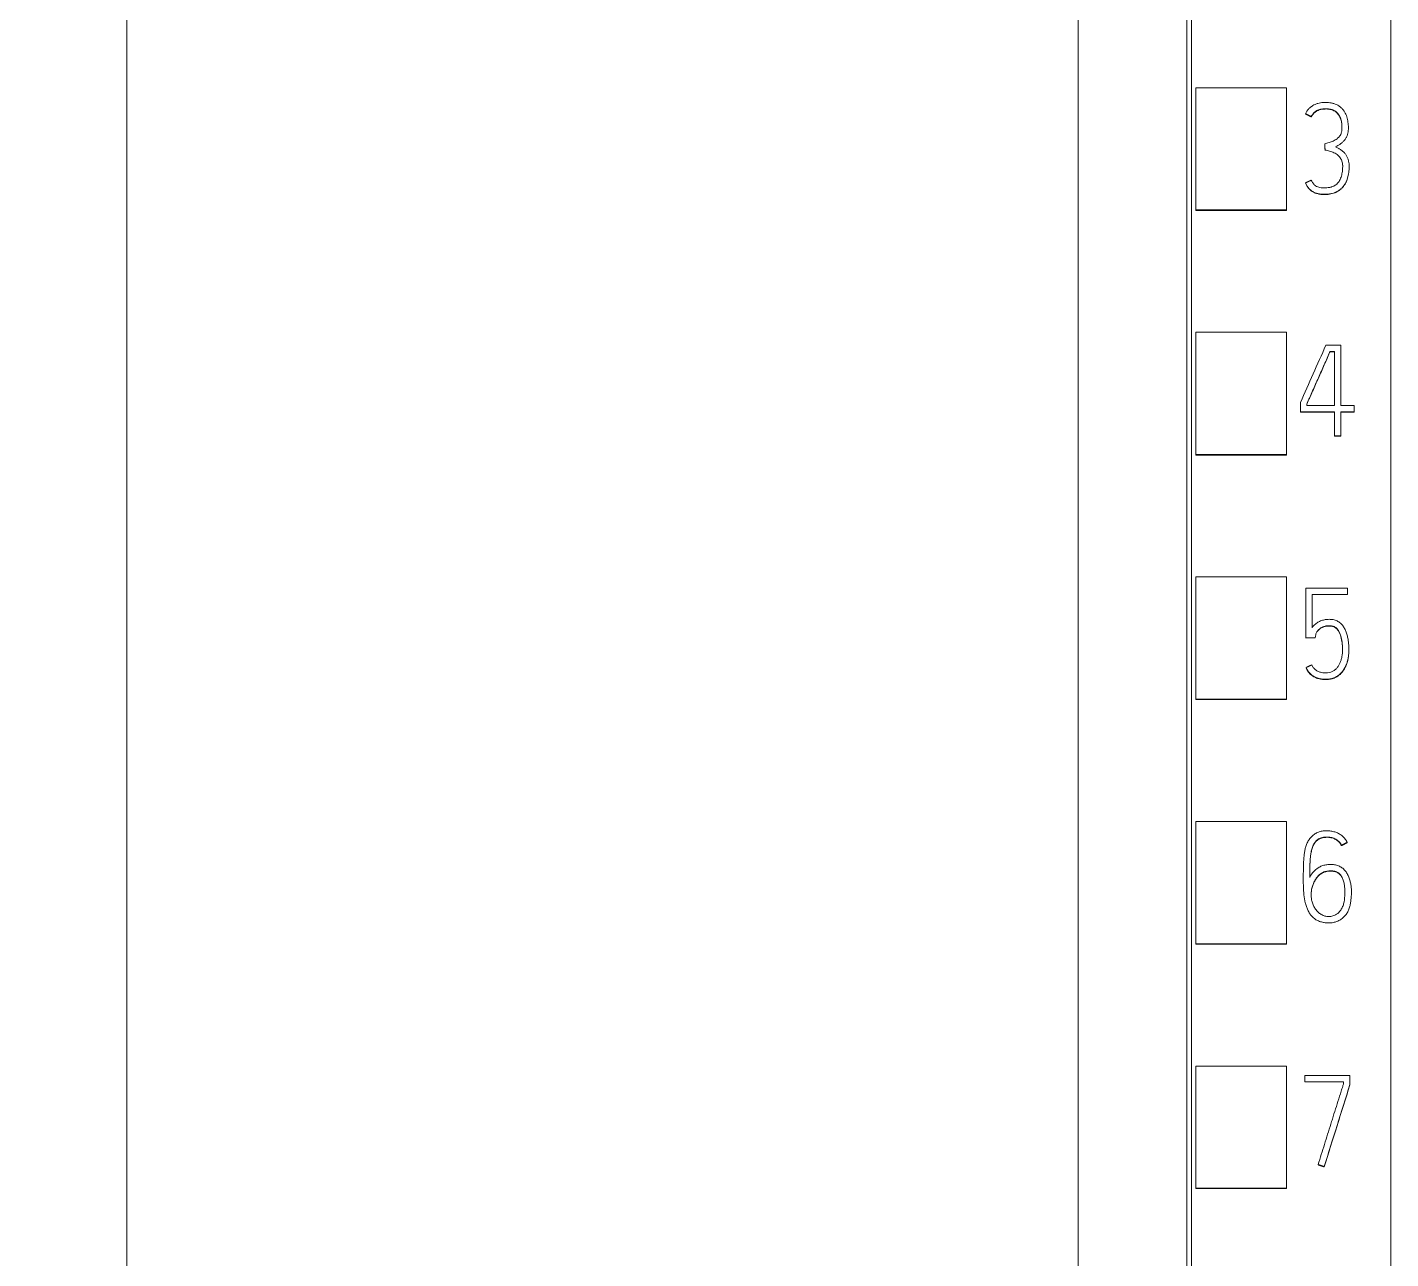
# Model space of a CAD drawing. Header units: millimetres. Extents: x 1359 to 3577, y 1333 to 3557.
# Drawn here: x 2875.67 to 2905.77, y 3218.08 to 3245.28 of the extents above; entities that cross this region are included whole.
import ezdxf

# ---------------------------------------------------------------- set-up
doc = ezdxf.new("R2010")
doc.units = ezdxf.units.MM
doc.set_wipeout_variables(frame=1)
doc.layers.add('000-PI-Oprema', color=30, linetype='Continuous', lineweight=5)
doc.layers.add('002-PI-Kabelska kanalica', color=150, linetype='Continuous')

# ---------------------------------------------------------------- blocks, each defined once
blk = doc.blocks.new('S7-1500 DQ HF - 6ES7522-1BL01-0AB0')
blk.add_wipeout([(0, 147), (34.8, 147), (34.8, 0), (0, 0)])
at = {"layer": '000-PI-Oprema', "color": 0, "linetype": 'ByBlock', "lineweight": 0}
for p, q in [((34.8, 134.681), (34.8, 21.262)), ((30.4, 23.585), (30.4, 132.4)), ((30.5, 58.163), (30.5, 60.864)), ((30.5, 60.864), (32.5, 60.864)), ((32.5, 58.163), (32.5, 60.864)), ((32.919, 60.288), (32.919, 60.282)), ((33.046, 60.225), (33.046, 60.219)), ((33.865, 59.97), (33.865, 59.976)), ((33.343, 59.623), (33.343, 59.617)), ((33.351, 59.485), (33.351, 59.479)), ((33.881, 59.117), (33.881, 59.123)), ((32.919, 58.761), (32.919, 58.755)), ((30.5, 58.15), (30.5, 58.163)), ((30.5, 58.163), (32.5, 58.163)), ((30.5, 58.15), (32.5, 58.15)), ((32.5, 58.15), (32.5, 58.163)), ((30.5, 52.761), (30.5, 55.462)), ((30.5, 55.462), (32.5, 55.462)), ((32.5, 52.761), (32.5, 55.462)), ((33.368, 55.175), (33.698, 55.175)), ((33.698, 55.175), (33.698, 53.844)), ((33.46, 55.036), (33.46, 55.03)), ((33.557, 55.036), (33.46, 55.036)), ((33.46, 55.03), (33.557, 55.03)), ((33.557, 53.844), (33.557, 55.036)), ((32.808, 53.705), (32.808, 53.911)), ((32.946, 53.88), (32.946, 53.844)), ((32.808, 53.705), (32.808, 53.699)), ((33.557, 53.705), (32.808, 53.705)), ((32.808, 53.699), (33.557, 53.699)), ((32.946, 53.844), (33.557, 53.844)), ((33.557, 53.176), (33.557, 53.705)), ((33.698, 53.844), (33.992, 53.844)), ((33.698, 53.705), (33.698, 53.176)), ((33.992, 53.705), (33.698, 53.705)), ((33.698, 53.699), (33.992, 53.699)), ((33.992, 53.844), (33.992, 53.705)), ((33.992, 53.705), (33.992, 53.699)), ((33.698, 53.176), (33.557, 53.176)), ((33.557, 53.176), (33.557, 53.17)), ((33.557, 53.17), (33.698, 53.17)), ((33.698, 53.176), (33.698, 53.17)), ((30.5, 52.75), (30.5, 52.761)), ((30.5, 52.761), (32.5, 52.761)), ((30.5, 52.75), (32.5, 52.75)), ((32.5, 52.75), (32.5, 52.761)), ((30.5, 47.36), (30.5, 50.061)), ((30.5, 50.061), (32.5, 50.061)), ((32.5, 47.36), (32.5, 50.061)), ((32.924, 49.813), (32.924, 48.714)), ((33.848, 49.813), (32.924, 49.813)), ((33.063, 48.936), (33.063, 49.674)), ((33.063, 49.674), (33.848, 49.674)), ((33.848, 49.674), (33.848, 49.813)), ((33.848, 49.674), (33.848, 49.668)), ((32.924, 48.714), (32.924, 48.708)), ((32.924, 48.714), (33.135, 48.714)), ((33.876, 48.449), (33.876, 48.455)), ((32.93, 48.057), (32.93, 48.051)), ((30.5, 47.35), (30.5, 47.36)), ((30.5, 47.36), (32.5, 47.36)), ((30.5, 47.35), (32.5, 47.35)), ((32.5, 47.35), (32.5, 47.36)), ((30.5, 41.958), (30.5, 44.659)), ((30.5, 44.659), (32.5, 44.659)), ((32.5, 41.958), (32.5, 44.659)), ((33.713, 44.131), (33.713, 44.124)), ((33.841, 44.197), (33.841, 44.191)), ((32.87, 43.39), (32.87, 43.384)), ((33.933, 43.09), (33.933, 43.097)), ((30.5, 41.95), (30.5, 41.958)), ((30.5, 41.958), (32.5, 41.958)), ((30.5, 41.95), (32.5, 41.95)), ((32.5, 41.95), (32.5, 41.958)), ((30.5, 36.556), (30.5, 39.257)), ((30.5, 39.257), (32.5, 39.257)), ((32.5, 36.556), (32.5, 39.257)), ((32.901, 38.906), (32.901, 39.048)), ((32.901, 39.048), (33.899, 39.048)), ((33.761, 38.906), (32.901, 38.906)), ((33.761, 38.867), (33.761, 38.906)), ((33.899, 39.048), (33.899, 38.845)), ((33.899, 38.845), (33.899, 38.839)), ((33.198, 37.08), (33.198, 37.074)), ((33.331, 37.036), (33.331, 37.029)), ((30.5, 36.55), (30.5, 36.556)), ((30.5, 36.556), (32.5, 36.556)), ((30.5, 36.55), (32.5, 36.55)), ((32.5, 36.55), (32.5, 36.556))]:
    blk.add_line(p, q, dxfattribs=at)
for centre, major_axis, ratio, start_param, end_param in [((43.198, 14.283), (446.41, 1009.074), 0.023151, 1.540505, 1.541759), ((45.942, 14.889), (314.693, 1002.461), 0.017767, 1.552474, 1.55428), ((45.677, 15.394), (311.246, 991.457), 0.017574, 1.552664, 1.55449)]:
    blk.add_ellipse(centre, major_axis=major_axis, ratio=ratio, start_param=start_param, end_param=end_param, dxfattribs=at)
for points, knots in [([(30.3, 23.299), (30.3, 26.64), (30.3, 34.605), (30.3, 47.245), (30.3, 62.731), (30.3, 77.025), (30.3, 91.235), (30.3, 105.802), (30.3, 119.972), (30.3, 129.542), (30.3, 132.586)], [0, 0, 0, 0, 0.091483, 0.21812, 0.346206, 0.515858, 0.610111, 0.736264, 0.916066, 1, 1, 1, 1]), ([(6.9, 129.52), (6.9, 127.497), (6.9, 118.948), (6.9, 105.802), (6.9, 91.235), (6.9, 77.025), (6.9, 62.731), (6.9, 47.245), (6.9, 34.486), (6.9, 25.605), (6.9, 21.348), (6.9, 20.55)], [0, 0, 0, 0, 0.055935, 0.236292, 0.362833, 0.457376, 0.627551, 0.756032, 0.883059, 0.978086, 1, 1, 1, 1]), ([(27.9, 129.52), (27.9, 127.497), (27.9, 118.948), (27.9, 105.802), (27.9, 91.235), (27.9, 77.025), (27.9, 62.731), (27.9, 47.245), (27.9, 34.486), (27.9, 25.605), (27.9, 21.348), (27.9, 20.55)], [0, 0, 0, 0, 0.055935, 0.236292, 0.362833, 0.457376, 0.627551, 0.756032, 0.883059, 0.978086, 1, 1, 1, 1]), ([(33.582, 59.56), (33.6, 59.569), (33.617, 59.578), (33.652, 59.598), (33.669, 59.608), (33.694, 59.625), (33.702, 59.63), (33.718, 59.642), (33.726, 59.649), (33.741, 59.662), (33.748, 59.669), (33.762, 59.683), (33.769, 59.691), (33.789, 59.714), (33.801, 59.73), (33.816, 59.756), (33.821, 59.765), (33.83, 59.783), (33.834, 59.793), (33.845, 59.821), (33.851, 59.84), (33.859, 59.88), (33.861, 59.9), (33.864, 59.94), (33.865, 59.96), (33.865, 60.001), (33.864, 60.021), (33.86, 60.081), (33.854, 60.121), (33.841, 60.18), (33.836, 60.2), (33.824, 60.238), (33.81, 60.276), (33.791, 60.311), (33.77, 60.346), (33.758, 60.363), (33.732, 60.394), (33.712, 60.416), (33.689, 60.435), (33.673, 60.448), (33.665, 60.454), (33.622, 60.482), (33.586, 60.499), (33.537, 60.515), (33.528, 60.517), (33.508, 60.522), (33.478, 60.529), (33.429, 60.536), (33.388, 60.538), (33.348, 60.538), (33.328, 60.537), (33.267, 60.533), (33.228, 60.527), (33.18, 60.513), (33.17, 60.51), (33.151, 60.503), (33.141, 60.499), (33.113, 60.487), (33.078, 60.468), (33.045, 60.445), (33.021, 60.425), (33.013, 60.418), (32.999, 60.404), (32.992, 60.397), (32.971, 60.375), (32.959, 60.359), (32.942, 60.334), (32.937, 60.325), (32.927, 60.307), (32.923, 60.298), (32.919, 60.288)], [0, 0, 0, 0, 0.03125, 0.03125, 0.0625, 0.0625, 0.078125, 0.078125, 0.09375, 0.09375, 0.109375, 0.109375, 0.125, 0.125, 0.15625, 0.15625, 0.171875, 0.171875, 0.1875, 0.1875, 0.21875, 0.21875, 0.25, 0.25, 0.28125, 0.28125, 0.3125, 0.3125, 0.375, 0.375, 0.40625, 0.40625, 0.4375, 0.46875, 0.46875, 0.5, 0.5, 0.53125, 0.546875, 0.546875, 0.5625, 0.5625, 0.625, 0.625, 0.640625, 0.640625, 0.65625, 0.6875, 0.71875, 0.71875, 0.75, 0.75, 0.8125, 0.8125, 0.828125, 0.828125, 0.84375, 0.84375, 0.875, 0.90625, 0.90625, 0.921875, 0.921875, 0.9375, 0.9375, 0.96875, 0.96875, 0.984375, 0.984375, 1, 1, 1, 1]), ([(33.046, 60.225), (33.054, 60.24), (33.062, 60.254), (33.08, 60.281), (33.091, 60.294), (33.108, 60.312), (33.114, 60.317), (33.127, 60.328), (33.133, 60.333), (33.146, 60.343), (33.153, 60.348), (33.167, 60.356), (33.175, 60.36), (33.197, 60.371), (33.213, 60.377), (33.245, 60.386), (33.261, 60.39), (33.293, 60.395), (33.31, 60.397), (33.343, 60.399), (33.359, 60.4), (33.409, 60.399), (33.442, 60.395), (33.482, 60.385), (33.49, 60.383), (33.506, 60.378), (33.514, 60.375), (33.537, 60.366), (33.552, 60.359), (33.573, 60.345), (33.58, 60.34), (33.593, 60.33), (33.599, 60.325), (33.617, 60.308), (33.628, 60.296), (33.644, 60.276), (33.649, 60.269), (33.658, 60.255), (33.671, 60.234), (33.682, 60.212), (33.694, 60.181), (33.7, 60.166), (33.709, 60.134), (33.712, 60.118), (33.72, 60.069), (33.723, 60.036), (33.724, 59.986), (33.723, 59.97), (33.722, 59.937), (33.721, 59.92), (33.717, 59.896), (33.715, 59.887), (33.711, 59.871), (33.708, 59.863), (33.7, 59.84), (33.692, 59.826), (33.679, 59.804), (33.674, 59.798), (33.664, 59.784), (33.659, 59.778), (33.648, 59.766), (33.642, 59.76), (33.63, 59.748), (33.624, 59.743), (33.604, 59.727), (33.59, 59.718), (33.562, 59.701), (33.548, 59.693), (33.517, 59.679), (33.502, 59.673), (33.47, 59.662), (33.455, 59.657), (33.407, 59.642), (33.375, 59.633), (33.343, 59.623)], [0, 0, 0, 0, 0.03125, 0.03125, 0.0625, 0.0625, 0.078125, 0.078125, 0.09375, 0.09375, 0.109375, 0.109375, 0.125, 0.125, 0.15625, 0.15625, 0.1875, 0.1875, 0.21875, 0.21875, 0.25, 0.25, 0.3125, 0.3125, 0.328125, 0.328125, 0.34375, 0.34375, 0.375, 0.375, 0.390625, 0.390625, 0.40625, 0.40625, 0.4375, 0.4375, 0.453125, 0.453125, 0.46875, 0.5, 0.5, 0.53125, 0.53125, 0.5625, 0.5625, 0.625, 0.625, 0.65625, 0.65625, 0.6875, 0.6875, 0.703125, 0.703125, 0.71875, 0.71875, 0.75, 0.75, 0.765625, 0.765625, 0.78125, 0.78125, 0.796875, 0.796875, 0.8125, 0.8125, 0.84375, 0.84375, 0.875, 0.875, 0.90625, 0.90625, 0.9375, 0.9375, 1, 1, 1, 1]), ([(33.723, 59.981), (33.723, 59.985), (33.723, 59.989), (33.723, 60.026), (33.721, 60.059), (33.713, 60.108), (33.709, 60.124), (33.703, 60.148), (33.7, 60.156), (33.695, 60.172), (33.692, 60.18), (33.683, 60.203), (33.676, 60.218), (33.66, 60.247), (33.65, 60.261), (33.63, 60.287), (33.619, 60.3), (33.601, 60.317), (33.595, 60.322), (33.582, 60.332), (33.575, 60.337), (33.554, 60.351), (33.54, 60.359), (33.509, 60.371), (33.493, 60.376), (33.461, 60.384), (33.444, 60.387), (33.411, 60.391), (33.395, 60.393), (33.362, 60.393), (33.345, 60.393), (33.312, 60.391), (33.295, 60.389), (33.263, 60.384), (33.246, 60.381), (33.222, 60.373), (33.215, 60.371), (33.199, 60.365), (33.191, 60.362), (33.176, 60.355), (33.169, 60.351), (33.155, 60.342), (33.148, 60.338), (33.127, 60.323), (33.115, 60.312), (33.091, 60.288), (33.081, 60.275), (33.062, 60.248), (33.054, 60.233), (33.046, 60.219)], [0, 0, 0, 0, 0.012687, 0.012687, 0.111418, 0.111418, 0.160784, 0.160784, 0.185467, 0.185467, 0.21015, 0.21015, 0.259515, 0.259515, 0.308881, 0.308881, 0.358247, 0.358247, 0.382929, 0.382929, 0.407612, 0.407612, 0.456978, 0.456978, 0.506343, 0.506343, 0.555709, 0.555709, 0.605075, 0.605075, 0.65444, 0.65444, 0.703806, 0.703806, 0.753172, 0.753172, 0.777855, 0.777855, 0.802537, 0.802537, 0.82722, 0.82722, 0.851903, 0.851903, 0.901269, 0.901269, 0.950634, 0.950634, 1, 1, 1, 1]), ([(32.919, 58.761), (32.927, 58.742), (32.937, 58.723), (32.958, 58.687), (32.969, 58.669), (32.989, 58.644), (32.996, 58.636), (33.011, 58.621), (33.018, 58.614), (33.042, 58.594), (33.06, 58.581), (33.087, 58.565), (33.096, 58.56), (33.115, 58.551), (33.125, 58.547), (33.154, 58.535), (33.174, 58.529), (33.215, 58.519), (33.236, 58.515), (33.278, 58.511), (33.299, 58.51), (33.341, 58.509), (33.362, 58.509), (33.404, 58.511), (33.425, 58.513), (33.456, 58.518), (33.466, 58.52), (33.487, 58.524), (33.497, 58.526), (33.528, 58.534), (33.548, 58.541), (33.577, 58.552), (33.587, 58.556), (33.606, 58.565), (33.615, 58.57), (33.643, 58.585), (33.661, 58.597), (33.694, 58.622), (33.709, 58.636), (33.739, 58.666), (33.753, 58.683), (33.778, 58.717), (33.789, 58.734), (33.804, 58.762), (33.809, 58.771), (33.818, 58.79), (33.822, 58.8), (33.842, 58.849), (33.854, 58.889), (33.867, 58.95), (33.87, 58.971), (33.876, 59.013), (33.878, 59.034), (33.881, 59.076), (33.881, 59.097), (33.881, 59.138), (33.881, 59.159), (33.878, 59.201), (33.875, 59.222), (33.869, 59.252), (33.866, 59.263), (33.86, 59.283), (33.857, 59.293), (33.845, 59.323), (33.836, 59.342), (33.82, 59.37), (33.815, 59.379), (33.802, 59.396), (33.796, 59.405), (33.775, 59.429), (33.76, 59.444), (33.728, 59.471), (33.71, 59.484), (33.674, 59.507), (33.656, 59.518), (33.619, 59.539), (33.601, 59.55), (33.582, 59.56)], [0, 0, 0, 0, 0.03125, 0.03125, 0.0625, 0.0625, 0.078125, 0.078125, 0.09375, 0.09375, 0.125, 0.125, 0.140625, 0.140625, 0.15625, 0.15625, 0.1875, 0.1875, 0.21875, 0.21875, 0.25, 0.25, 0.28125, 0.28125, 0.3125, 0.3125, 0.328125, 0.328125, 0.34375, 0.34375, 0.375, 0.375, 0.390625, 0.390625, 0.40625, 0.40625, 0.4375, 0.4375, 0.46875, 0.46875, 0.5, 0.5, 0.53125, 0.53125, 0.546875, 0.546875, 0.5625, 0.5625, 0.625, 0.625, 0.65625, 0.65625, 0.6875, 0.6875, 0.71875, 0.71875, 0.75, 0.75, 0.78125, 0.78125, 0.796875, 0.796875, 0.8125, 0.8125, 0.84375, 0.84375, 0.859375, 0.859375, 0.875, 0.875, 0.90625, 0.90625, 0.9375, 0.9375, 0.96875, 0.96875, 1, 1, 1, 1]), ([(33.351, 59.485), (33.386, 59.479), (33.419, 59.471), (33.485, 59.453), (33.517, 59.442), (33.563, 59.419), (33.579, 59.41), (33.608, 59.392), (33.622, 59.382), (33.641, 59.365), (33.648, 59.359), (33.66, 59.346), (33.666, 59.34), (33.682, 59.32), (33.692, 59.306), (33.705, 59.284), (33.71, 59.276), (33.717, 59.26), (33.72, 59.252), (33.729, 59.228), (33.733, 59.211), (33.738, 59.177), (33.739, 59.159), (33.74, 59.125), (33.74, 59.108), (33.737, 59.056), (33.734, 59.022), (33.725, 58.971), (33.722, 58.954), (33.713, 58.921), (33.709, 58.904), (33.697, 58.871), (33.691, 58.855), (33.676, 58.824), (33.668, 58.809), (33.639, 58.765), (33.615, 58.74), (33.58, 58.714), (33.573, 58.709), (33.558, 58.7), (33.55, 58.696), (33.527, 58.684), (33.511, 58.678), (33.486, 58.67), (33.478, 58.667), (33.461, 58.663), (33.435, 58.658), (33.393, 58.652), (33.358, 58.651), (33.323, 58.65), (33.306, 58.651), (33.272, 58.654), (33.254, 58.656), (33.221, 58.663), (33.204, 58.668), (33.171, 58.68), (33.156, 58.688), (33.134, 58.703), (33.127, 58.708), (33.114, 58.72), (33.108, 58.726), (33.096, 58.738), (33.091, 58.745), (33.08, 58.759), (33.075, 58.766), (33.061, 58.788), (33.053, 58.804), (33.046, 58.82)], [0, 0, 0, 0, 0.0625, 0.0625, 0.125, 0.125, 0.15625, 0.15625, 0.1875, 0.1875, 0.203125, 0.203125, 0.21875, 0.21875, 0.25, 0.25, 0.265625, 0.265625, 0.28125, 0.28125, 0.3125, 0.3125, 0.34375, 0.34375, 0.375, 0.375, 0.4375, 0.4375, 0.46875, 0.46875, 0.5, 0.5, 0.53125, 0.53125, 0.5625, 0.5625, 0.625, 0.625, 0.640625, 0.640625, 0.65625, 0.65625, 0.6875, 0.6875, 0.703125, 0.703125, 0.71875, 0.75, 0.78125, 0.78125, 0.8125, 0.8125, 0.84375, 0.84375, 0.875, 0.875, 0.90625, 0.90625, 0.921875, 0.921875, 0.9375, 0.9375, 0.953125, 0.953125, 0.96875, 0.96875, 1, 1, 1, 1]), ([(33.876, 59.015), (33.875, 59.006), (33.874, 58.998), (33.871, 58.968), (33.867, 58.947), (33.855, 58.886), (33.843, 58.846), (33.824, 58.797), (33.82, 58.788), (33.811, 58.769), (33.806, 58.759), (33.791, 58.731), (33.779, 58.713), (33.755, 58.679), (33.741, 58.663), (33.719, 58.64), (33.712, 58.633), (33.696, 58.619), (33.688, 58.612), (33.663, 58.592), (33.645, 58.581), (33.618, 58.565), (33.609, 58.56), (33.59, 58.551), (33.58, 58.547), (33.53, 58.527), (33.49, 58.517), (33.427, 58.508), (33.406, 58.505), (33.364, 58.503), (33.343, 58.503), (33.301, 58.503), (33.28, 58.505), (33.248, 58.508), (33.238, 58.509), (33.217, 58.513), (33.206, 58.515), (33.175, 58.522), (33.155, 58.529), (33.126, 58.541), (33.116, 58.545), (33.097, 58.554), (33.088, 58.559), (33.06, 58.575), (33.043, 58.587), (33.019, 58.608), (33.011, 58.615), (32.996, 58.63), (32.989, 58.638), (32.969, 58.663), (32.958, 58.681), (32.937, 58.717), (32.927, 58.736), (32.919, 58.755)], [0, 0, 0, 0, 0.019264, 0.019264, 0.065966, 0.065966, 0.15937, 0.15937, 0.18272, 0.18272, 0.206071, 0.206071, 0.252773, 0.252773, 0.299475, 0.299475, 0.322825, 0.322825, 0.346176, 0.346176, 0.392878, 0.392878, 0.416229, 0.416229, 0.43958, 0.43958, 0.532983, 0.532983, 0.579685, 0.579685, 0.626386, 0.626386, 0.673088, 0.673088, 0.696439, 0.696439, 0.71979, 0.71979, 0.766492, 0.766492, 0.789842, 0.789842, 0.813193, 0.813193, 0.859895, 0.859895, 0.883246, 0.883246, 0.906597, 0.906597, 0.953298, 0.953298, 1, 1, 1, 1]), ([(33.74, 59.12), (33.74, 59.125), (33.74, 59.129), (33.739, 59.151), (33.738, 59.169), (33.735, 59.194), (33.733, 59.202), (33.731, 59.21)], [0, 0, 0, 0, 0.153515, 0.153515, 0.727403, 0.727403, 1, 1, 1, 1]), ([(33.46, 55.036), (33.449, 55.012), (33.439, 54.988), (33.417, 54.94), (33.407, 54.916), (33.375, 54.843), (33.354, 54.795), (33.311, 54.698), (33.29, 54.65), (33.247, 54.554), (33.226, 54.506), (33.183, 54.409), (33.162, 54.361), (33.119, 54.265), (33.097, 54.217), (33.055, 54.121), (33.033, 54.072), (33.001, 54), (32.99, 53.976), (32.974, 53.94), (32.968, 53.928), (32.958, 53.904), (32.952, 53.892), (32.946, 53.88)], [0, 0, 0, 0, 0.0625, 0.0625, 0.125, 0.125, 0.25, 0.25, 0.375, 0.375, 0.5, 0.5, 0.625, 0.625, 0.75, 0.75, 0.875, 0.875, 0.9375, 0.9375, 0.96875, 0.96875, 1, 1, 1, 1]), ([(32.946, 53.874), (32.952, 53.886), (32.958, 53.898), (32.968, 53.922), (32.974, 53.934), (32.99, 53.97), (33.001, 53.994), (33.033, 54.066), (33.055, 54.114), (33.097, 54.211), (33.119, 54.259), (33.162, 54.355), (33.183, 54.403), (33.226, 54.5), (33.247, 54.548), (33.29, 54.644), (33.311, 54.692), (33.354, 54.789), (33.375, 54.837), (33.407, 54.909), (33.417, 54.934), (33.439, 54.982), (33.449, 55.006), (33.46, 55.03)], [0, 0, 0, 0, 0.03125, 0.03125, 0.0625, 0.0625, 0.125, 0.125, 0.25, 0.25, 0.375, 0.375, 0.5, 0.5, 0.625, 0.625, 0.75, 0.75, 0.875, 0.875, 0.9375, 0.9375, 1, 1, 1, 1]), ([(32.93, 48.057), (32.942, 48.031), (32.956, 48.005), (32.98, 47.969), (32.988, 47.958), (33.007, 47.935), (33.018, 47.925), (33.039, 47.905), (33.05, 47.896), (33.073, 47.879), (33.085, 47.871), (33.11, 47.856), (33.123, 47.849), (33.15, 47.836), (33.163, 47.831), (33.191, 47.822), (33.205, 47.818), (33.233, 47.811), (33.248, 47.808), (33.277, 47.804), (33.291, 47.803), (33.313, 47.802), (33.32, 47.801), (33.335, 47.8), (33.342, 47.8), (33.364, 47.799), (33.379, 47.799), (33.408, 47.8), (33.423, 47.801), (33.452, 47.804), (33.466, 47.807), (33.495, 47.813), (33.51, 47.817), (33.551, 47.83), (33.578, 47.842), (33.617, 47.864), (33.629, 47.872), (33.653, 47.889), (33.664, 47.898), (33.686, 47.918), (33.697, 47.928), (33.717, 47.949), (33.727, 47.961), (33.753, 47.996), (33.769, 48.02), (33.79, 48.059), (33.797, 48.072), (33.809, 48.098), (33.815, 48.112), (33.831, 48.153), (33.84, 48.181), (33.855, 48.237), (33.861, 48.266), (33.867, 48.309), (33.869, 48.323), (33.872, 48.352), (33.873, 48.367), (33.876, 48.411), (33.876, 48.44), (33.875, 48.499), (33.873, 48.557), (33.868, 48.615), (33.86, 48.673), (33.855, 48.702), (33.846, 48.745), (33.842, 48.759), (33.835, 48.788), (33.83, 48.802), (33.817, 48.844), (33.806, 48.871), (33.786, 48.911), (33.779, 48.924), (33.765, 48.949), (33.757, 48.961), (33.731, 48.997), (33.712, 49.019), (33.667, 49.058), (33.643, 49.074), (33.603, 49.094), (33.589, 49.1), (33.561, 49.109), (33.547, 49.112), (33.518, 49.118), (33.503, 49.12), (33.474, 49.122), (33.459, 49.122), (33.429, 49.122), (33.415, 49.121), (33.386, 49.119), (33.371, 49.117), (33.342, 49.113), (33.328, 49.11), (33.299, 49.103), (33.285, 49.098), (33.257, 49.089), (33.243, 49.083), (33.217, 49.071), (33.204, 49.064), (33.179, 49.048), (33.166, 49.04), (33.143, 49.022), (33.132, 49.013), (33.11, 48.993), (33.1, 48.982), (33.081, 48.96), (33.071, 48.949), (33.063, 48.936)], [0, 0, 0, 0, 0.03125, 0.03125, 0.046875, 0.046875, 0.0625, 0.0625, 0.078125, 0.078125, 0.09375, 0.09375, 0.109375, 0.109375, 0.125, 0.125, 0.140625, 0.140625, 0.15625, 0.15625, 0.171875, 0.171875, 0.179687, 0.179687, 0.1875, 0.1875, 0.203125, 0.203125, 0.21875, 0.21875, 0.234375, 0.234375, 0.25, 0.25, 0.28125, 0.28125, 0.296875, 0.296875, 0.3125, 0.3125, 0.328125, 0.328125, 0.34375, 0.34375, 0.375, 0.375, 0.390625, 0.390625, 0.40625, 0.40625, 0.4375, 0.4375, 0.46875, 0.46875, 0.484375, 0.484375, 0.5, 0.5, 0.53125, 0.53125, 0.5625, 0.59375, 0.59375, 0.625, 0.625, 0.640625, 0.640625, 0.65625, 0.65625, 0.6875, 0.6875, 0.703125, 0.703125, 0.71875, 0.71875, 0.75, 0.75, 0.78125, 0.78125, 0.796875, 0.796875, 0.8125, 0.8125, 0.828125, 0.828125, 0.84375, 0.84375, 0.859375, 0.859375, 0.875, 0.875, 0.890625, 0.890625, 0.90625, 0.90625, 0.921875, 0.921875, 0.9375, 0.9375, 0.953125, 0.953125, 0.96875, 0.96875, 0.984375, 0.984375, 1, 1, 1, 1]), ([(33.135, 48.714), (33.136, 48.738), (33.139, 48.761), (33.148, 48.794), (33.152, 48.805), (33.161, 48.827), (33.166, 48.837), (33.179, 48.856), (33.186, 48.866), (33.197, 48.879), (33.201, 48.883), (33.209, 48.892), (33.213, 48.896), (33.234, 48.915), (33.253, 48.929), (33.284, 48.946), (33.294, 48.951), (33.315, 48.96), (33.326, 48.964), (33.359, 48.974), (33.383, 48.978), (33.417, 48.981), (33.429, 48.981), (33.452, 48.981), (33.463, 48.98), (33.498, 48.977), (33.521, 48.972), (33.548, 48.962), (33.554, 48.959), (33.564, 48.954), (33.569, 48.951), (33.584, 48.942), (33.593, 48.935), (33.606, 48.924), (33.61, 48.92), (33.618, 48.911), (33.629, 48.898), (33.639, 48.884), (33.651, 48.864), (33.657, 48.854), (33.667, 48.833), (33.672, 48.823), (33.685, 48.791), (33.693, 48.769), (33.706, 48.725), (33.712, 48.703), (33.718, 48.669), (33.72, 48.658), (33.724, 48.635), (33.729, 48.601), (33.732, 48.567), (33.735, 48.521), (33.736, 48.498), (33.737, 48.43), (33.735, 48.385), (33.728, 48.328), (33.726, 48.316), (33.722, 48.294), (33.72, 48.282), (33.713, 48.248), (33.707, 48.226), (33.692, 48.182), (33.683, 48.161), (33.662, 48.119), (33.65, 48.099), (33.624, 48.062), (33.609, 48.044), (33.584, 48.02), (33.575, 48.012), (33.557, 47.998), (33.548, 47.991), (33.528, 47.979), (33.518, 47.973), (33.497, 47.963), (33.486, 47.959), (33.453, 47.949), (33.43, 47.945), (33.395, 47.942), (33.383, 47.941), (33.36, 47.94), (33.349, 47.94), (33.314, 47.941), (33.291, 47.944), (33.257, 47.951), (33.246, 47.954), (33.224, 47.961), (33.213, 47.965), (33.192, 47.975), (33.181, 47.98), (33.161, 47.992), (33.152, 47.999), (33.124, 48.02), (33.107, 48.036), (33.086, 48.064), (33.08, 48.074), (33.068, 48.094), (33.062, 48.105), (33.057, 48.115)], [0, 0, 0, 0, 0.03125, 0.03125, 0.046875, 0.046875, 0.0625, 0.0625, 0.078125, 0.078125, 0.085937, 0.085937, 0.09375, 0.09375, 0.125, 0.125, 0.140625, 0.140625, 0.15625, 0.15625, 0.1875, 0.1875, 0.203125, 0.203125, 0.21875, 0.21875, 0.25, 0.25, 0.257812, 0.257812, 0.265625, 0.265625, 0.28125, 0.28125, 0.289062, 0.289062, 0.296875, 0.3125, 0.3125, 0.328125, 0.328125, 0.34375, 0.34375, 0.375, 0.375, 0.40625, 0.40625, 0.421875, 0.421875, 0.4375, 0.46875, 0.46875, 0.5, 0.5, 0.5625, 0.5625, 0.578125, 0.578125, 0.59375, 0.59375, 0.625, 0.625, 0.65625, 0.65625, 0.6875, 0.6875, 0.71875, 0.71875, 0.734375, 0.734375, 0.75, 0.75, 0.765625, 0.765625, 0.78125, 0.78125, 0.8125, 0.8125, 0.828125, 0.828125, 0.84375, 0.84375, 0.875, 0.875, 0.890625, 0.890625, 0.90625, 0.90625, 0.921875, 0.921875, 0.9375, 0.9375, 0.96875, 0.96875, 0.984375, 0.984375, 1, 1, 1, 1]), ([(33.736, 48.45), (33.736, 48.456), (33.736, 48.461), (33.736, 48.488), (33.735, 48.511), (33.732, 48.557), (33.73, 48.579), (33.722, 48.647), (33.714, 48.692), (33.694, 48.759), (33.687, 48.781), (33.669, 48.823), (33.659, 48.844), (33.641, 48.874), (33.635, 48.883), (33.62, 48.902), (33.613, 48.911), (33.596, 48.927), (33.587, 48.934), (33.572, 48.944), (33.567, 48.947), (33.556, 48.952), (33.551, 48.954), (33.535, 48.961), (33.524, 48.964), (33.501, 48.969), (33.489, 48.971), (33.466, 48.974), (33.455, 48.974), (33.431, 48.975), (33.42, 48.974), (33.396, 48.973), (33.385, 48.971), (33.362, 48.967), (33.328, 48.959), (33.296, 48.946), (33.265, 48.929), (33.255, 48.923), (33.236, 48.909), (33.227, 48.902), (33.21, 48.887), (33.202, 48.878), (33.19, 48.865), (33.187, 48.861), (33.184, 48.857)], [0, 0, 0, 0, 0.015803, 0.015803, 0.087472, 0.087472, 0.159141, 0.159141, 0.30248, 0.30248, 0.374149, 0.374149, 0.445818, 0.445818, 0.481653, 0.481653, 0.517487, 0.517487, 0.553322, 0.553322, 0.571239, 0.571239, 0.589156, 0.589156, 0.624991, 0.624991, 0.660826, 0.660826, 0.69666, 0.69666, 0.732495, 0.732495, 0.768329, 0.768329, 0.804164, 0.875833, 0.875833, 0.911668, 0.911668, 0.947502, 0.947502, 0.983337, 0.983337, 1, 1, 1, 1]), ([(33.876, 48.449), (33.876, 48.428), (33.875, 48.406), (33.873, 48.356), (33.871, 48.327), (33.865, 48.284), (33.862, 48.269), (33.857, 48.24), (33.853, 48.226), (33.843, 48.183), (33.834, 48.155), (33.813, 48.1), (33.801, 48.074), (33.774, 48.021), (33.758, 47.996), (33.732, 47.961), (33.723, 47.95), (33.703, 47.928), (33.693, 47.917), (33.66, 47.887), (33.637, 47.87), (33.599, 47.847), (33.586, 47.841), (33.559, 47.828), (33.545, 47.823), (33.504, 47.808), (33.475, 47.801), (33.431, 47.795), (33.417, 47.794), (33.387, 47.793), (33.372, 47.793), (33.343, 47.794), (33.329, 47.795), (33.299, 47.796), (33.285, 47.797), (33.255, 47.801), (33.241, 47.803), (33.212, 47.81), (33.198, 47.814), (33.17, 47.823), (33.156, 47.828), (33.129, 47.84), (33.116, 47.846), (33.09, 47.861), (33.078, 47.87), (33.054, 47.887), (33.042, 47.896), (33.02, 47.916), (33.01, 47.926), (32.991, 47.948), (32.982, 47.96), (32.956, 47.998), (32.942, 48.024), (32.93, 48.051)], [0, 0, 0, 0, 0.044434, 0.044434, 0.104157, 0.104157, 0.134018, 0.134018, 0.16388, 0.16388, 0.223602, 0.223602, 0.283325, 0.283325, 0.343048, 0.343048, 0.37291, 0.37291, 0.402771, 0.402771, 0.462494, 0.462494, 0.492355, 0.492355, 0.522217, 0.522217, 0.58194, 0.58194, 0.611801, 0.611801, 0.641663, 0.641663, 0.671524, 0.671524, 0.701386, 0.701386, 0.731247, 0.731247, 0.761108, 0.761108, 0.79097, 0.79097, 0.820831, 0.820831, 0.850693, 0.850693, 0.880554, 0.880554, 0.910416, 0.910416, 0.940277, 0.940277, 1, 1, 1, 1]), ([(33.841, 44.197), (33.827, 44.222), (33.811, 44.246), (33.784, 44.281), (33.775, 44.292), (33.755, 44.313), (33.745, 44.323), (33.712, 44.352), (33.689, 44.369), (33.652, 44.391), (33.639, 44.398), (33.612, 44.41), (33.599, 44.415), (33.558, 44.429), (33.53, 44.437), (33.487, 44.444), (33.473, 44.447), (33.444, 44.45), (33.43, 44.451), (33.387, 44.453), (33.358, 44.453), (33.315, 44.449), (33.3, 44.448), (33.272, 44.443), (33.258, 44.44), (33.215, 44.428), (33.189, 44.418), (33.15, 44.398), (33.137, 44.391), (33.113, 44.375), (33.101, 44.367), (33.067, 44.34), (33.046, 44.319), (33.018, 44.286), (33.009, 44.275), (32.992, 44.251), (32.985, 44.239), (32.963, 44.202), (32.951, 44.175), (32.93, 44.121), (32.922, 44.093), (32.908, 44.037), (32.903, 44.009), (32.894, 43.953), (32.89, 43.924), (32.881, 43.839), (32.877, 43.781), (32.873, 43.666), (32.872, 43.609), (32.869, 43.436), (32.868, 43.321), (32.874, 43.177), (32.876, 43.149), (32.879, 43.092), (32.882, 43.063), (32.891, 42.977), (32.9, 42.921), (32.917, 42.85), (32.92, 42.836), (32.928, 42.808), (32.933, 42.794), (32.947, 42.753), (32.957, 42.726), (32.975, 42.687), (32.982, 42.674), (32.996, 42.649), (33.003, 42.636), (33.027, 42.599), (33.045, 42.577), (33.075, 42.546), (33.086, 42.536), (33.108, 42.517), (33.12, 42.508), (33.156, 42.484), (33.182, 42.471), (33.222, 42.454), (33.236, 42.449), (33.264, 42.44), (33.278, 42.436), (33.32, 42.425), (33.348, 42.421), (33.392, 42.417), (33.406, 42.416), (33.435, 42.415), (33.45, 42.416), (33.493, 42.419), (33.521, 42.423), (33.564, 42.434), (33.577, 42.438), (33.605, 42.447), (33.619, 42.453), (33.658, 42.47), (33.684, 42.484), (33.719, 42.509), (33.731, 42.518), (33.754, 42.536), (33.764, 42.546), (33.795, 42.577), (33.813, 42.599), (33.837, 42.636), (33.844, 42.649), (33.857, 42.675), (33.863, 42.688), (33.88, 42.728), (33.889, 42.756), (33.9, 42.798), (33.903, 42.812), (33.909, 42.84), (33.911, 42.855), (33.918, 42.898), (33.922, 42.926), (33.931, 43.013), (33.934, 43.07), (33.932, 43.156), (33.93, 43.185), (33.923, 43.242), (33.919, 43.271), (33.906, 43.329), (33.899, 43.357), (33.881, 43.412), (33.87, 43.44), (33.845, 43.493), (33.831, 43.518), (33.798, 43.566), (33.779, 43.588), (33.747, 43.618), (33.735, 43.628), (33.712, 43.645), (33.699, 43.652), (33.673, 43.666), (33.66, 43.672), (33.632, 43.683), (33.618, 43.687), (33.576, 43.699), (33.547, 43.704), (33.503, 43.708), (33.488, 43.708), (33.459, 43.709), (33.444, 43.709), (33.401, 43.706), (33.372, 43.702), (33.329, 43.692), (33.314, 43.688), (33.287, 43.679), (33.273, 43.674), (33.234, 43.656), (33.208, 43.642), (33.172, 43.617), (33.16, 43.608), (33.137, 43.589), (33.127, 43.58), (33.095, 43.549), (33.076, 43.527), (33.041, 43.48), (33.025, 43.455), (33.012, 43.429)], [0, 0, 0, 0, 0.015625, 0.015625, 0.023437, 0.023437, 0.03125, 0.03125, 0.046875, 0.046875, 0.054687, 0.054687, 0.0625, 0.0625, 0.078125, 0.078125, 0.085937, 0.085937, 0.09375, 0.09375, 0.109375, 0.109375, 0.117187, 0.117187, 0.125, 0.125, 0.140625, 0.140625, 0.148437, 0.148437, 0.15625, 0.15625, 0.171875, 0.171875, 0.179687, 0.179687, 0.1875, 0.1875, 0.203125, 0.203125, 0.21875, 0.21875, 0.234375, 0.234375, 0.25, 0.25, 0.28125, 0.28125, 0.3125, 0.3125, 0.375, 0.375, 0.390625, 0.390625, 0.40625, 0.40625, 0.4375, 0.4375, 0.445312, 0.445312, 0.453125, 0.453125, 0.46875, 0.46875, 0.476562, 0.476562, 0.484375, 0.484375, 0.5, 0.5, 0.507812, 0.507812, 0.515625, 0.515625, 0.53125, 0.53125, 0.539062, 0.539062, 0.546875, 0.546875, 0.5625, 0.5625, 0.570312, 0.570312, 0.578125, 0.578125, 0.59375, 0.59375, 0.601562, 0.601562, 0.609375, 0.609375, 0.625, 0.625, 0.632812, 0.632812, 0.640625, 0.640625, 0.65625, 0.65625, 0.664062, 0.664062, 0.671875, 0.671875, 0.6875, 0.6875, 0.695312, 0.695312, 0.703125, 0.703125, 0.71875, 0.71875, 0.75, 0.75, 0.765625, 0.765625, 0.78125, 0.78125, 0.796875, 0.796875, 0.8125, 0.8125, 0.828125, 0.828125, 0.84375, 0.84375, 0.851562, 0.851562, 0.859375, 0.859375, 0.867187, 0.867187, 0.875, 0.875, 0.890625, 0.890625, 0.898437, 0.898437, 0.90625, 0.90625, 0.921875, 0.921875, 0.929687, 0.929687, 0.9375, 0.9375, 0.953125, 0.953125, 0.960937, 0.960937, 0.96875, 0.96875, 0.984375, 0.984375, 1, 1, 1, 1]), ([(33.012, 43.429), (33.012, 43.49), (33.012, 43.551), (33.014, 43.642), (33.015, 43.673), (33.018, 43.734), (33.019, 43.764), (33.023, 43.825), (33.025, 43.855), (33.032, 43.916), (33.036, 43.946), (33.045, 43.991), (33.049, 44.006), (33.056, 44.036), (33.06, 44.051), (33.075, 44.096), (33.086, 44.124), (33.104, 44.158), (33.108, 44.165), (33.116, 44.178), (33.121, 44.185), (33.134, 44.204), (33.144, 44.216), (33.16, 44.232), (33.166, 44.238), (33.177, 44.248), (33.184, 44.253), (33.202, 44.267), (33.216, 44.275), (33.237, 44.285), (33.244, 44.288), (33.258, 44.293), (33.266, 44.296), (33.288, 44.302), (33.303, 44.305), (33.334, 44.31), (33.349, 44.312), (33.38, 44.314), (33.396, 44.314), (33.427, 44.313), (33.442, 44.312), (33.473, 44.307), (33.495, 44.303), (33.517, 44.296), (33.532, 44.291), (33.539, 44.289), (33.561, 44.28), (33.575, 44.273), (33.602, 44.257), (33.615, 44.249), (33.633, 44.234), (33.639, 44.229), (33.65, 44.218), (33.656, 44.213), (33.672, 44.196), (33.681, 44.184), (33.699, 44.158), (33.707, 44.145), (33.713, 44.131)], [0, 0, 0, 0, 0.125, 0.125, 0.1875, 0.1875, 0.25, 0.25, 0.3125, 0.3125, 0.375, 0.375, 0.40625, 0.40625, 0.4375, 0.4375, 0.5, 0.5, 0.515625, 0.515625, 0.53125, 0.53125, 0.5625, 0.5625, 0.578125, 0.578125, 0.59375, 0.59375, 0.625, 0.625, 0.640625, 0.640625, 0.65625, 0.65625, 0.6875, 0.6875, 0.71875, 0.71875, 0.75, 0.75, 0.78125, 0.78125, 0.8125, 0.828125, 0.828125, 0.84375, 0.84375, 0.875, 0.875, 0.90625, 0.90625, 0.921875, 0.921875, 0.9375, 0.9375, 0.96875, 0.96875, 1, 1, 1, 1]), ([(33.713, 44.124), (33.7, 44.152), (33.682, 44.178), (33.656, 44.206), (33.651, 44.211), (33.64, 44.222), (33.634, 44.227), (33.616, 44.242), (33.59, 44.259), (33.563, 44.273), (33.534, 44.285), (33.519, 44.29), (33.489, 44.298), (33.474, 44.301), (33.444, 44.305), (33.428, 44.307), (33.382, 44.308), (33.351, 44.307), (33.305, 44.3), (33.29, 44.296), (33.26, 44.288), (33.246, 44.283), (33.225, 44.273), (33.218, 44.269), (33.204, 44.261), (33.198, 44.257), (33.179, 44.243), (33.161, 44.228), (33.146, 44.211), (33.136, 44.199), (33.131, 44.193), (33.117, 44.174), (33.109, 44.161), (33.094, 44.134), (33.088, 44.12), (33.076, 44.092), (33.071, 44.077), (33.056, 44.033), (33.049, 44.003), (33.037, 43.943), (33.032, 43.913), (33.025, 43.852), (33.023, 43.822), (33.019, 43.76), (33.018, 43.73), (33.015, 43.668), (33.015, 43.637), (33.012, 43.545), (33.012, 43.484), (33.012, 43.422)], [0, 0, 0, 0, 0.0625, 0.0625, 0.078125, 0.078125, 0.09375, 0.09375, 0.125, 0.15625, 0.15625, 0.1875, 0.1875, 0.21875, 0.21875, 0.25, 0.25, 0.3125, 0.3125, 0.34375, 0.34375, 0.375, 0.375, 0.390625, 0.390625, 0.40625, 0.40625, 0.4375, 0.453125, 0.453125, 0.46875, 0.46875, 0.5, 0.5, 0.53125, 0.53125, 0.5625, 0.5625, 0.625, 0.625, 0.6875, 0.6875, 0.75, 0.75, 0.8125, 0.8125, 0.875, 0.875, 1, 1, 1, 1]), ([(33.285, 43.523), (33.31, 43.537), (33.338, 43.548), (33.38, 43.559), (33.395, 43.561), (33.424, 43.565), (33.454, 43.568), (33.483, 43.567), (33.512, 43.566), (33.527, 43.564), (33.556, 43.559), (33.571, 43.556), (33.599, 43.546), (33.612, 43.54), (33.638, 43.526), (33.65, 43.518), (33.672, 43.498), (33.682, 43.487), (33.701, 43.465), (33.709, 43.453), (33.724, 43.427), (33.731, 43.414), (33.749, 43.374), (33.758, 43.346), (33.769, 43.304), (33.772, 43.289), (33.777, 43.26), (33.779, 43.246), (33.784, 43.202), (33.786, 43.173), (33.788, 43.115), (33.789, 43.086), (33.787, 42.999), (33.782, 42.941), (33.764, 42.854), (33.757, 42.825), (33.742, 42.784), (33.736, 42.77), (33.724, 42.744), (33.717, 42.731), (33.694, 42.693), (33.675, 42.671), (33.649, 42.645), (33.644, 42.64), (33.632, 42.63), (33.627, 42.626), (33.609, 42.612), (33.597, 42.605), (33.571, 42.59), (33.558, 42.584), (33.53, 42.574), (33.502, 42.565), (33.473, 42.561), (33.444, 42.558), (33.429, 42.558), (33.399, 42.559), (33.385, 42.561), (33.356, 42.566), (33.342, 42.57), (33.3, 42.585), (33.274, 42.598), (33.237, 42.623), (33.225, 42.632), (33.203, 42.651), (33.182, 42.671), (33.162, 42.693), (33.144, 42.716), (33.135, 42.728), (33.111, 42.765), (33.097, 42.791), (33.08, 42.831), (33.075, 42.845), (33.066, 42.873), (33.062, 42.888), (33.052, 42.93), (33.048, 42.959), (33.044, 43.003), (33.044, 43.017), (33.043, 43.047), (33.043, 43.061), (33.046, 43.105), (33.049, 43.134), (33.06, 43.192), (33.067, 43.22), (33.082, 43.262), (33.087, 43.275), (33.098, 43.303), (33.105, 43.316), (33.125, 43.355), (33.14, 43.379), (33.165, 43.415), (33.174, 43.426), (33.194, 43.449), (33.204, 43.459), (33.236, 43.49), (33.259, 43.508), (33.285, 43.523)], [0, 0, 0, 0, 0.03125, 0.03125, 0.046875, 0.046875, 0.0625, 0.078125, 0.078125, 0.09375, 0.09375, 0.109375, 0.109375, 0.125, 0.125, 0.140625, 0.140625, 0.15625, 0.15625, 0.171875, 0.171875, 0.1875, 0.1875, 0.21875, 0.21875, 0.234375, 0.234375, 0.25, 0.25, 0.28125, 0.28125, 0.3125, 0.3125, 0.375, 0.375, 0.40625, 0.40625, 0.421875, 0.421875, 0.4375, 0.4375, 0.46875, 0.46875, 0.476562, 0.476562, 0.484375, 0.484375, 0.5, 0.5, 0.515625, 0.515625, 0.53125, 0.546875, 0.546875, 0.5625, 0.5625, 0.578125, 0.578125, 0.59375, 0.59375, 0.625, 0.625, 0.640625, 0.640625, 0.65625, 0.671875, 0.671875, 0.6875, 0.6875, 0.71875, 0.71875, 0.734375, 0.734375, 0.75, 0.75, 0.78125, 0.78125, 0.796875, 0.796875, 0.8125, 0.8125, 0.84375, 0.84375, 0.875, 0.875, 0.890625, 0.890625, 0.90625, 0.90625, 0.9375, 0.9375, 0.953125, 0.953125, 0.96875, 0.96875, 1, 1, 1, 1]), ([(33.285, 43.516), (33.259, 43.502), (33.236, 43.484), (33.204, 43.453), (33.194, 43.443), (33.175, 43.42), (33.166, 43.409), (33.14, 43.373), (33.125, 43.348), (33.105, 43.309), (33.098, 43.296), (33.087, 43.269), (33.082, 43.255), (33.067, 43.214), (33.06, 43.185), (33.052, 43.142), (33.05, 43.128), (33.046, 43.099), (33.045, 43.084), (33.044, 43.059), (33.043, 43.048), (33.043, 43.037)], [0, 0, 0, 0, 0.157109, 0.157109, 0.235664, 0.235664, 0.314218, 0.314218, 0.471328, 0.471328, 0.549882, 0.549882, 0.628437, 0.628437, 0.785546, 0.785546, 0.864101, 0.864101, 0.942655, 0.942655, 1, 1, 1, 1]), ([(33.705, 43.451), (33.701, 43.458), (33.696, 43.465), (33.681, 43.482), (33.671, 43.493), (33.654, 43.507), (33.648, 43.512), (33.636, 43.52), (33.63, 43.524), (33.611, 43.535), (33.597, 43.54), (33.569, 43.55), (33.555, 43.553), (33.526, 43.558), (33.512, 43.56), (33.483, 43.561), (33.468, 43.561), (33.424, 43.56), (33.395, 43.556), (33.352, 43.545), (33.338, 43.541), (33.318, 43.533), (33.311, 43.53), (33.298, 43.523), (33.291, 43.52), (33.285, 43.516)], [0, 0, 0, 0, 0.053658, 0.053658, 0.148292, 0.148292, 0.195609, 0.195609, 0.242926, 0.242926, 0.33756, 0.33756, 0.432195, 0.432195, 0.526829, 0.526829, 0.621463, 0.621463, 0.810732, 0.810732, 0.905366, 0.905366, 0.952683, 0.952683, 1, 1, 1, 1]), ([(33.198, 37.08), (33.244, 37.229), (33.291, 37.378), (33.361, 37.601), (33.385, 37.676), (33.431, 37.825), (33.454, 37.9), (33.489, 38.011), (33.501, 38.049), (33.525, 38.123), (33.536, 38.16), (33.571, 38.272), (33.595, 38.346), (33.642, 38.495), (33.665, 38.57), (33.7, 38.682), (33.712, 38.719), (33.73, 38.775), (33.736, 38.793), (33.745, 38.821), (33.748, 38.83), (33.754, 38.849), (33.757, 38.858), (33.761, 38.867)], [0, 0, 0, 0, 0.25, 0.25, 0.375, 0.375, 0.5, 0.5, 0.5625, 0.5625, 0.625, 0.625, 0.75, 0.75, 0.875, 0.875, 0.9375, 0.9375, 0.96875, 0.96875, 0.984375, 0.984375, 1, 1, 1, 1])]:
    blk.add_open_spline(points, degree=3, knots=knots, dxfattribs=at)
for points, weights in [([(32.919, 60.288), (32.983, 60.257), (33.046, 60.225)], [0.500000022956, 0.499999977044, 0.500000022956]), ([(33.046, 60.219), (32.983, 60.25), (32.919, 60.282)], [0.499999955127, 0.500000044873, 0.499999955127]), ([(33.343, 59.623), (33.347, 59.554), (33.351, 59.485)], [0.499999978275, 0.500000021725, 0.499999978275]), ([(33.351, 59.479), (33.347, 59.548), (33.343, 59.617)], [0.500000012737, 0.499999987263, 0.500000012737]), ([(33.046, 58.82), (32.983, 58.79), (32.919, 58.761)], [0.500000064377, 0.499999935623, 0.500000064377]), ([(33.057, 48.115), (32.994, 48.086), (32.93, 48.057)], [0.499999869056, 0.500000130944, 0.499999869056]), ([(33.713, 44.131), (33.777, 44.164), (33.841, 44.197)], [0.499999836984, 0.500000163016, 0.499999836984]), ([(33.841, 44.191), (33.777, 44.158), (33.713, 44.124)], [0.500000111379, 0.499999888621, 0.500000111379]), ([(33.331, 37.036), (33.264, 37.058), (33.198, 37.08)], [0.500000361581, 0.499999638419, 0.500000361581]), ([(33.198, 37.074), (33.264, 37.052), (33.331, 37.029)], [0.500000013202, 0.499999986798, 0.500000013202])]:
    blk.add_rational_spline(points, weights, degree=2, dxfattribs=at)

msp = doc.modelspace()

# ---------------------------------------------------------------- block references
at = {"layer": '002-PI-Kabelska kanalica', "color": 0, "linetype": 'ByBlock', "lineweight": 0}
msp.add_blockref('S7-1500 DQ HF - 6ES7522-1BL01-0AB0', (2870.971, 3183.083), dxfattribs=at)

doc.saveas('drawing.dxf')
